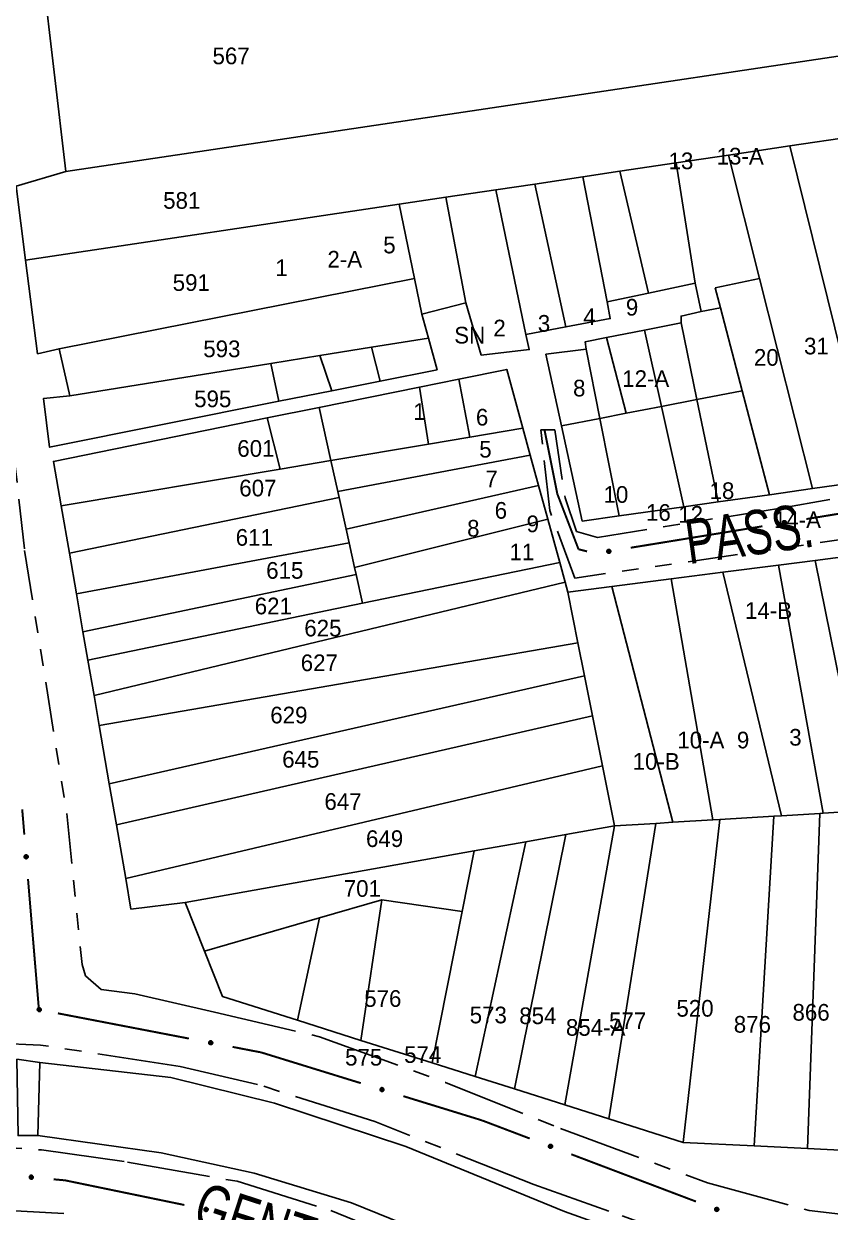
# Model space of a CAD drawing. Extents: x 203851 to 204958, y 4839055 to 4839989.
# Drawn here: x 204809.9 to 204882.5, y 4839160.5 to 4839267.4 of the extents above; entities that cross this region are included whole.
import ezdxf
from ezdxf.enums import TextEntityAlignment as Align

# ---------------------------------------------------------------- set-up
doc = ezdxf.new("R2010")
doc.units = 0
doc.header["$LTSCALE"] = 1.5
doc.header["$MEASUREMENT"] = 0
doc.linetypes.add('TRACO_13', pattern=[8, 5, -1, 1, -1])
doc.linetypes.add('TRACO_25', pattern=[8, 3, -1, 1, -1, 1, -1])
for name, color, linetype in [('CD_MALHA_LOTES', 7, 'CONTINUOUS'), ('HD-CANAIS', 7, 'CONTINUOUS'), ('RU-QUADRA', 210, 'CONTINUOUS'), ('SV-EIXO-RUA-N-PAV', 6, 'CONTINUOUS'), ('SV-PONTE-BUEIRO', 251, 'CONTINUOUS'), ('SV-RUA-NAO-PAV', 7, 'CONTINUOUS'), ('SV-TXT-RUA-N-PAV', 7, 'CONTINUOUS'), ('Th_NmrPort', 1, 'CONTINUOUS')]:
    doc.layers.add(name, color=color, linetype=linetype)
doc.styles.add('ARIAL', font='ARIAL.SHX')

msp = doc.modelspace()

# ---------------------------------------------------------------- linework, layer by layer
at = {"layer": 'CD_MALHA_LOTES', "linetype": 'Continuous', "flags": 128}
for points in [[(204813.72, 4839254.07), (204811.62, 4839271.99)], [(204889.25, 4839265.37), (204813.72, 4839254.07)], [(204878.85, 4839256.38), (204884.6, 4839257.24)], [(204868.64, 4839254.86), (204873.34, 4839255.56)], [(204873.34, 4839255.56), (204878.85, 4839256.38)], [(204876.13, 4839244.46), (204873.34, 4839255.56)], [(204886.29, 4839226.32), (204878.85, 4839256.38)], [(204863.57, 4839254.1), (204868.64, 4839254.86)], [(204870.35, 4839244.03), (204868.64, 4839254.86)], [(204810.1, 4839246.12), (204809.25, 4839252.76), (204813.72, 4839254.07)], [(204855.91, 4839252.95), (204860.25, 4839253.6)], [(204860.25, 4839253.6), (204863.57, 4839254.1)], [(204862.42, 4839242.37), (204860.25, 4839253.6)], [(204866.16, 4839243.15), (204863.57, 4839254.1)], [(204847.9, 4839251.76), (204852.4, 4839252.43)], [(204852.4, 4839252.43), (204855.91, 4839252.95)], [(204855.12, 4839239.43), (204852.4, 4839252.43)], [(204858.71, 4839240.1), (204855.91, 4839252.95)], [(204843.72, 4839251.14), (204847.9, 4839251.76)], [(204849.72, 4839242.27), (204847.9, 4839251.76)], [(204810.1, 4839246.12), (204843.72, 4839251.14)], [(204845.1, 4839244.45), (204843.72, 4839251.14)], [(204813.12, 4839238.14), (204811.18, 4839237.69), (204810.1, 4839246.12)], [(204813.12, 4839238.14), (204845.1, 4839244.45)], [(204845.75, 4839241.26), (204845.1, 4839244.45)], [(204870.35, 4839244.03), (204866.16, 4839243.15)], [(204870.89, 4839241.5), (204870.35, 4839244.03)], [(204872.16, 4839243.61), (204876.13, 4839244.46)], [(204880.9, 4839225.56), (204876.13, 4839244.46)], [(204866.16, 4839243.15), (204862.42, 4839242.37)], [(204872.63, 4839241.82), (204872.16, 4839243.61)], [(204849.72, 4839242.27), (204845.75, 4839241.26)], [(204855.12, 4839239.43), (204855.42, 4839238.07), (204851.1, 4839237.57), (204849.72, 4839242.27)], [(204862.42, 4839242.37), (204862.71, 4839240.85), (204858.71, 4839240.1)], [(204870.89, 4839241.5), (204872.63, 4839241.82)], [(204874.58, 4839234.35), (204872.63, 4839241.82)], [(204845.75, 4839241.26), (204846.34, 4839239.1)], [(204869.08, 4839240.47), (204869.08, 4839241.07), (204870.89, 4839241.5)], [(204858.71, 4839240.1), (204855.12, 4839239.43)], [(204862.38, 4839239.14), (204865.79, 4839239.82)], [(204865.79, 4839239.82), (204869.08, 4839240.47)], [(204867.32, 4839232.95), (204865.79, 4839239.82)], [(204870.51, 4839233.56), (204869.08, 4839240.47)], [(204841.23, 4839238.28), (204846.34, 4839239.1)], [(204846.34, 4839239.1), (204847.13, 4839236.25), (204842.01, 4839235.23)], [(204860.53, 4839238.1), (204860.44, 4839238.76), (204862.38, 4839239.14)], [(204864.13, 4839232.33), (204862.38, 4839239.14)], [(204814.08, 4839233.9), (204813.12, 4839238.14)], [(204832.16, 4839236.82), (204836.57, 4839237.53)], [(204836.57, 4839237.53), (204841.23, 4839238.28)], [(204837.67, 4839234.36), (204836.57, 4839237.53)], [(204842.01, 4839235.23), (204841.23, 4839238.28)], [(204858.32, 4839231.21), (204856.92, 4839237.65), (204860.53, 4839238.1)], [(204861.77, 4839231.87), (204860.53, 4839238.1)], [(204814.08, 4839233.9), (204832.16, 4839236.82)], [(204832.89, 4839233.41), (204832.16, 4839236.82)], [(204849.07, 4839235.4), (204853.4, 4839236.28), (204854.85, 4839230.99)], [(204842.01, 4839235.23), (204837.67, 4839234.36)], [(204845.53, 4839234.68), (204849.07, 4839235.4)], [(204850.07, 4839230.18), (204849.07, 4839235.4)], [(204837.67, 4839234.36), (204832.89, 4839233.41)], [(204836.52, 4839232.86), (204845.53, 4839234.68)], [(204846.35, 4839229.56), (204845.53, 4839234.68)], [(204870.51, 4839233.56), (204874.58, 4839234.35)], [(204877.03, 4839225.01), (204874.58, 4839234.35)], [(204832.89, 4839233.41), (204812.26, 4839229.28), (204811.71, 4839233.65), (204814.08, 4839233.9)], [(204867.32, 4839232.95), (204870.51, 4839233.56)], [(204872.41, 4839224.36), (204870.51, 4839233.56)], [(204831.85, 4839231.91), (204836.52, 4839232.86)], [(204837.58, 4839228.08), (204836.52, 4839232.86)], [(204861.77, 4839231.87), (204864.13, 4839232.33)], [(204867.32, 4839232.95), (204864.13, 4839232.33)], [(204869.33, 4839223.92), (204867.32, 4839232.95)], [(204831.85, 4839231.91), (204812.61, 4839228.01), (204813.3, 4839224)], [(204833, 4839227.32), (204831.85, 4839231.91)], [(204854.85, 4839230.99), (204850.07, 4839230.18)], [(204854.85, 4839230.99), (204855.51, 4839228.57)], [(204858.32, 4839231.21), (204861.77, 4839231.87)], [(204863.52, 4839223.1), (204860.19, 4839222.63), (204858.32, 4839231.21)], [(204863.52, 4839223.1), (204861.77, 4839231.87)], [(204850.07, 4839230.18), (204846.35, 4839229.56)], [(204837.58, 4839228.08), (204846.35, 4839229.56)], [(204837.58, 4839228.08), (204833, 4839227.32)], [(204838.2, 4839225.29), (204837.58, 4839228.08)], [(204838.2, 4839225.29), (204855.51, 4839228.57)], [(204855.51, 4839228.57), (204856.26, 4839225.85)], [(204813.3, 4839224), (204833, 4839227.32)], [(204838.95, 4839221.9), (204856.26, 4839225.85)], [(204856.26, 4839225.85), (204857.09, 4839222.8)], [(204880.9, 4839225.56), (204877.03, 4839225.01)], [(204886.29, 4839226.32), (204880.9, 4839225.56)], [(204814.04, 4839219.75), (204838.31, 4839224.77)], [(204838.31, 4839224.77), (204838.2, 4839225.29)], [(204838.95, 4839221.9), (204838.31, 4839224.77)], [(204877.03, 4839225.01), (204872.41, 4839224.36)], [(204813.3, 4839224), (204814.04, 4839219.75)], [(204869.33, 4839223.92), (204863.52, 4839223.1)], [(204872.41, 4839224.36), (204869.33, 4839223.92)], [(204839.71, 4839218.46), (204857.09, 4839222.8)], [(204857.09, 4839222.8), (204858.16, 4839218.91)], [(204839.22, 4839220.69), (204838.95, 4839221.9)], [(204814.67, 4839216.08), (204839.22, 4839220.69)], [(204839.71, 4839218.46), (204839.22, 4839220.69)], [(204814.67, 4839216.08), (204814.04, 4839219.75)], [(204881.14, 4839219.09), (204885.94, 4839219.71)], [(204839.85, 4839217.83), (204839.71, 4839218.46)], [(204858.16, 4839218.91), (204840.43, 4839215.24)], [(204858.16, 4839218.91), (204858.65, 4839217.13)], [(204868.18, 4839217.43), (204872.84, 4839218.03)], [(204872.84, 4839218.03), (204877.84, 4839218.67)], [(204878.11, 4839196.13), (204872.84, 4839218.03)], [(204877.84, 4839218.67), (204881.14, 4839219.09)], [(204881.87, 4839196.36), (204877.84, 4839218.67)], [(204885.7, 4839196.59), (204881.14, 4839219.09)], [(204815.26, 4839212.66), (204839.85, 4839217.83)], [(204816.26, 4839206.94), (204858.65, 4839217.13)], [(204840.43, 4839215.24), (204839.85, 4839217.83)], [(204858.65, 4839217.13), (204858.89, 4839216.24)], [(204862.84, 4839216.75), (204868.18, 4839217.43)], [(204871.93, 4839195.75), (204868.18, 4839217.43)], [(204815.26, 4839212.66), (204814.67, 4839216.08)], [(204858.89, 4839216.24), (204862.84, 4839216.75)], [(204859.8, 4839211.68), (204858.89, 4839216.24)], [(204868.34, 4839195.54), (204862.84, 4839216.75)], [(204815.71, 4839210.12), (204840.43, 4839215.24)], [(204815.71, 4839210.12), (204815.26, 4839212.66)], [(204816.72, 4839204.25), (204859.8, 4839211.68)], [(204860.39, 4839208.71), (204859.8, 4839211.68)], [(204816.26, 4839206.94), (204815.71, 4839210.12)], [(204817.63, 4839199.01), (204860.39, 4839208.71)], [(204861.1, 4839205.13), (204860.39, 4839208.71)], [(204816.72, 4839204.25), (204816.26, 4839206.94)], [(204817.63, 4839199.01), (204816.72, 4839204.25)], [(204818.27, 4839195.32), (204861.1, 4839205.13)], [(204862, 4839200.61), (204861.1, 4839205.13)], [(204819.11, 4839190.49), (204862, 4839200.61)], [(204863.08, 4839195.22), (204862, 4839200.61)], [(204818.27, 4839195.32), (204817.63, 4839199.01)], [(204871.93, 4839195.75), (204868.34, 4839195.54)], [(204869.27, 4839166.75), (204872.55, 4839195.79)], [(204872.55, 4839195.79), (204871.93, 4839195.75)], [(204872.55, 4839195.79), (204877.41, 4839196.09)], [(204875.65, 4839166.43), (204877.41, 4839196.09)], [(204877.41, 4839196.09), (204878.11, 4839196.13)], [(204878.11, 4839196.13), (204881.56, 4839196.34)], [(204880.44, 4839166.19), (204881.56, 4839196.34)], [(204881.56, 4839196.34), (204881.87, 4839196.36)], [(204881.87, 4839196.36), (204885.7, 4839196.59)], [(204819.11, 4839190.49), (204818.27, 4839195.32)], [(204858.62, 4839170.13), (204863.08, 4839195.22)], [(204858.7, 4839194.44), (204863.08, 4839195.22)], [(204862.58, 4839168.87), (204866.8, 4839195.44)], [(204866.8, 4839195.44), (204863.08, 4839195.22)], [(204866.8, 4839195.44), (204868.34, 4839195.54)], [(204850.46, 4839192.97), (204855.12, 4839193.8)], [(204850.56, 4839172.68), (204855.12, 4839193.8)], [(204854.08, 4839171.56), (204858.7, 4839194.44)], [(204855.12, 4839193.8), (204858.7, 4839194.44)], [(204824.45, 4839188.34), (204850.46, 4839192.97)], [(204849.37, 4839187.51), (204850.46, 4839192.97)], [(204824.45, 4839188.34), (204819.58, 4839187.74), (204819.11, 4839190.49)], [(204826.19, 4839183.95), (204824.45, 4839188.34)], [(204836.55, 4839186.94), (204842.16, 4839188.57)], [(204840.28, 4839175.93), (204842.16, 4839188.57)], [(204842.16, 4839188.57), (204849.37, 4839187.51)], [(204846.68, 4839173.91), (204849.37, 4839187.51)], [(204826.19, 4839183.95), (204836.55, 4839186.94)], [(204834.58, 4839177.74), (204836.55, 4839186.94)], [(204834.58, 4839177.74), (204827.81, 4839179.88), (204826.19, 4839183.95)], [(204840.28, 4839175.93), (204834.58, 4839177.74)], [(204846.68, 4839173.91), (204840.28, 4839175.93)], [(204850.56, 4839172.68), (204846.68, 4839173.91)], [(204854.08, 4839171.56), (204850.56, 4839172.68)], [(204858.62, 4839170.13), (204854.08, 4839171.56)], [(204862.58, 4839168.87), (204858.62, 4839170.13)], [(204869.27, 4839166.75), (204862.58, 4839168.87)], [(204875.65, 4839166.43), (204869.27, 4839166.75)], [(204880.44, 4839166.19), (204875.65, 4839166.43)], [(204886.35, 4839165.89), (204880.44, 4839166.19)]]:
    msp.add_lwpolyline(points, dxfattribs=at)
at = {"layer": 'HD-CANAIS', "linetype": 'Continuous'}
msp.add_polyline3d([(204946.84, 4839150.09, 4.22), (204946.91, 4839143.63, 4.22), (204919.18, 4839144.76, 4.22), (204893.28, 4839145.55, 4.22), (204882.08, 4839146.41, 4.22), (204872.86, 4839148.56, 4.22), (204863.79, 4839151.46, 4.22), (204839.43, 4839161.3, 4.22), (204830.66, 4839163.99, 4.22), (204822.31, 4839165.8, 4.22), (204811.21, 4839167.38, 4.1), (204811.39, 4839173.93, 4.09), (204823.18, 4839172.58, 4.09), (204832.51, 4839170.28, 4.09), (204844.3, 4839166.38, 4.09), (204858.59, 4839160.53, 4.09), (204871.79, 4839155.82, 4.09), (204881.15, 4839153.55, 4.09), (204889.34, 4839152.53, 4.09), (204897.69, 4839152.03, 4.09), (204926.33, 4839151.36, 4.09)], close=True, dxfattribs=at)
at = {"layer": 'RU-QUADRA', "linetype": 'Continuous', "flags": 128}
for points in [[(204886.29, 4839226.32), (204880.9, 4839225.56), (204877.03, 4839225.01), (204872.41, 4839224.36), (204869.33, 4839223.92), (204863.52, 4839223.1), (204860.19, 4839222.63), (204858.32, 4839231.21), (204856.92, 4839237.65), (204860.53, 4839238.1), (204860.44, 4839238.76), (204862.38, 4839239.14), (204865.79, 4839239.82), (204869.08, 4839240.47), (204869.08, 4839241.07), (204870.89, 4839241.5), (204870.35, 4839244.03), (204866.16, 4839243.15), (204862.42, 4839242.37), (204862.71, 4839240.85), (204858.71, 4839240.1), (204855.12, 4839239.43), (204855.42, 4839238.07), (204851.1, 4839237.57), (204849.72, 4839242.27), (204845.75, 4839241.26), (204846.34, 4839239.1), (204847.13, 4839236.25), (204842.01, 4839235.23), (204837.67, 4839234.36), (204832.89, 4839233.41), (204812.26, 4839229.28), (204811.71, 4839233.65), (204814.08, 4839233.9), (204813.12, 4839238.14), (204811.18, 4839237.69), (204810.1, 4839246.12), (204809.25, 4839252.76), (204813.72, 4839254.07), (204811.62, 4839271.99)], [(204886.35, 4839165.89), (204880.44, 4839166.19), (204875.65, 4839166.43), (204869.27, 4839166.75), (204862.58, 4839168.87), (204858.62, 4839170.13), (204854.08, 4839171.56), (204850.56, 4839172.68), (204846.68, 4839173.91), (204840.28, 4839175.93), (204834.58, 4839177.74), (204827.81, 4839179.88), (204826.19, 4839183.95), (204824.45, 4839188.34), (204819.58, 4839187.74), (204819.11, 4839190.49), (204818.27, 4839195.32), (204817.63, 4839199.01), (204816.72, 4839204.25), (204816.26, 4839206.94), (204815.71, 4839210.12), (204815.26, 4839212.66), (204814.67, 4839216.08), (204814.04, 4839219.75), (204813.3, 4839224), (204812.61, 4839228.01), (204831.85, 4839231.91), (204836.52, 4839232.86), (204845.53, 4839234.68), (204849.07, 4839235.4), (204853.4, 4839236.28), (204854.85, 4839230.99), (204855.51, 4839228.57), (204856.26, 4839225.85), (204857.09, 4839222.8), (204858.16, 4839218.91), (204858.65, 4839217.13), (204858.89, 4839216.24), (204862.84, 4839216.75), (204868.18, 4839217.43), (204872.84, 4839218.03), (204877.84, 4839218.67), (204881.14, 4839219.09), (204885.94, 4839219.71)]]:
    msp.add_lwpolyline(points, dxfattribs=at)
at = {"layer": 'SV-EIXO-RUA-N-PAV', "const_width": 0.18}
for points in [[(204856.79, 4839230.84), (204857.77, 4839225.94)], [(204857.77, 4839225.94), (204857.94, 4839225.09)], [(204857.94, 4839225.09), (204859.78, 4839220.29)], [(204880.35, 4839222.82), (204892.19, 4839224.75)], [(204864.55, 4839220.24), (204876.4, 4839222.17)], [(204859.78, 4839220.29), (204859.85, 4839220.1)], [(204859.85, 4839220.1), (204860.62, 4839219.91)], [(204809.8, 4839196.71), (204809.99, 4839194.44)], [(204810.32, 4839190.45), (204811.32, 4839178.49)], [(204813.01, 4839178.36), (204824.8, 4839176.09)], [(204828.73, 4839175.34), (204830.69, 4839174.96)], [(204830.69, 4839174.96), (204831.28, 4839174.85)], [(204831.28, 4839174.85), (204840.26, 4839172.08)], [(204844.09, 4839170.91), (204850.78, 4839168.85)], [(204850.78, 4839168.85), (204851.22, 4839168.71)], [(204851.22, 4839168.71), (204855.46, 4839167.1)], [(204859.2, 4839165.68), (204870.42, 4839161.43)], [(204812.62, 4839163.43), (204813.61, 4839163.34)], [(204813.61, 4839163.34), (204813.64, 4839163.34)], [(204813.64, 4839163.34), (204824.39, 4839161.12)]]:
    msp.add_lwpolyline(points, dxfattribs=at)
at = {"layer": 'SV-EIXO-RUA-N-PAV'}
for points in [[(204878.21, 4839222.58), (204878.24, 4839222.62), (204878.27, 4839222.65), (204878.31, 4839222.67), (204878.34, 4839222.67), (204878.37, 4839222.67), (204878.41, 4839222.67), (204878.45, 4839222.66), (204878.49, 4839222.63), (204878.52, 4839222.59), (204878.54, 4839222.56), (204878.54, 4839222.53), (204878.55, 4839222.49), (204878.54, 4839222.45), (204878.52, 4839222.41), (204878.5, 4839222.37), (204878.46, 4839222.35), (204878.43, 4839222.33), (204878.4, 4839222.32), (204878.36, 4839222.32), (204878.32, 4839222.33), (204878.29, 4839222.34), (204878.25, 4839222.37), (204878.22, 4839222.4), (204878.2, 4839222.43), (204878.2, 4839222.47), (204878.19, 4839222.5), (204878.2, 4839222.54), (204878.21, 4839222.58)], [(204862.42, 4839220), (204862.45, 4839220.04), (204862.48, 4839220.07), (204862.52, 4839220.09), (204862.55, 4839220.09), (204862.58, 4839220.09), (204862.62, 4839220.09), (204862.66, 4839220.08), (204862.7, 4839220.05), (204862.73, 4839220.01), (204862.74, 4839219.98), (204862.75, 4839219.95), (204862.76, 4839219.91), (204862.75, 4839219.87), (204862.73, 4839219.83), (204862.71, 4839219.79), (204862.67, 4839219.77), (204862.64, 4839219.75), (204862.61, 4839219.74), (204862.57, 4839219.74), (204862.53, 4839219.75), (204862.49, 4839219.76), (204862.46, 4839219.79), (204862.43, 4839219.82), (204862.41, 4839219.85), (204862.4, 4839219.89), (204862.4, 4839219.92), (204862.4, 4839219.96), (204862.42, 4839220)], [(204810.25, 4839192.6), (204810.29, 4839192.57), (204810.32, 4839192.53), (204810.33, 4839192.5), (204810.34, 4839192.46), (204810.34, 4839192.43), (204810.33, 4839192.39), (204810.31, 4839192.35), (204810.28, 4839192.32), (204810.24, 4839192.29), (204810.21, 4839192.28), (204810.17, 4839192.27), (204810.14, 4839192.27), (204810.1, 4839192.28), (204810.07, 4839192.3), (204810.03, 4839192.33), (204810, 4839192.36), (204809.99, 4839192.4), (204809.98, 4839192.43), (204809.98, 4839192.47), (204809.99, 4839192.5), (204810.01, 4839192.54), (204810.04, 4839192.58), (204810.08, 4839192.6), (204810.11, 4839192.62), (204810.15, 4839192.62), (204810.18, 4839192.62), (204810.22, 4839192.62), (204810.25, 4839192.6)], [(204811.22, 4839178.82), (204811.26, 4839178.84), (204811.3, 4839178.86), (204811.34, 4839178.86), (204811.37, 4839178.86), (204811.41, 4839178.85), (204811.44, 4839178.83), (204811.47, 4839178.8), (204811.5, 4839178.76), (204811.51, 4839178.72), (204811.52, 4839178.69), (204811.51, 4839178.65), (204811.5, 4839178.62), (204811.48, 4839178.58), (204811.46, 4839178.55), (204811.42, 4839178.52), (204811.38, 4839178.51), (204811.34, 4839178.51), (204811.3, 4839178.51), (204811.27, 4839178.52), (204811.24, 4839178.54), (204811.21, 4839178.57), (204811.18, 4839178.61), (204811.16, 4839178.65), (204811.16, 4839178.68), (204811.17, 4839178.72), (204811.17, 4839178.75), (204811.19, 4839178.78), (204811.22, 4839178.82)], [(204826.64, 4839175.85), (204826.68, 4839175.88), (204826.72, 4839175.9), (204826.76, 4839175.9), (204826.79, 4839175.89), (204826.83, 4839175.89), (204826.86, 4839175.87), (204826.89, 4839175.84), (204826.92, 4839175.8), (204826.93, 4839175.76), (204826.94, 4839175.72), (204826.94, 4839175.69), (204826.93, 4839175.65), (204826.91, 4839175.62), (204826.88, 4839175.59), (204826.84, 4839175.56), (204826.8, 4839175.55), (204826.76, 4839175.54), (204826.73, 4839175.55), (204826.69, 4839175.56), (204826.66, 4839175.58), (204826.63, 4839175.6), (204826.6, 4839175.64), (204826.59, 4839175.68), (204826.58, 4839175.72), (204826.59, 4839175.75), (204826.6, 4839175.79), (204826.61, 4839175.82), (204826.64, 4839175.85)], [(204842.07, 4839171.64), (204842.11, 4839171.67), (204842.16, 4839171.68), (204842.19, 4839171.68), (204842.23, 4839171.67), (204842.26, 4839171.65), (204842.29, 4839171.63), (204842.32, 4839171.6), (204842.34, 4839171.56), (204842.35, 4839171.52), (204842.35, 4839171.48), (204842.34, 4839171.45), (204842.33, 4839171.41), (204842.31, 4839171.38), (204842.28, 4839171.36), (204842.23, 4839171.33), (204842.19, 4839171.32), (204842.16, 4839171.32), (204842.12, 4839171.33), (204842.09, 4839171.34), (204842.06, 4839171.36), (204842.03, 4839171.4), (204842.01, 4839171.44), (204842, 4839171.48), (204842, 4839171.52), (204842.01, 4839171.55), (204842.02, 4839171.58), (204842.04, 4839171.61), (204842.07, 4839171.64)], [(204857.24, 4839166.55), (204857.28, 4839166.57), (204857.32, 4839166.57), (204857.36, 4839166.57), (204857.39, 4839166.56), (204857.42, 4839166.55), (204857.45, 4839166.52), (204857.48, 4839166.49), (204857.5, 4839166.45), (204857.51, 4839166.4), (204857.51, 4839166.37), (204857.5, 4839166.33), (204857.48, 4839166.3), (204857.46, 4839166.27), (204857.42, 4839166.25), (204857.38, 4839166.23), (204857.34, 4839166.22), (204857.3, 4839166.22), (204857.27, 4839166.23), (204857.23, 4839166.25), (204857.21, 4839166.27), (204857.18, 4839166.3), (204857.16, 4839166.35), (204857.15, 4839166.39), (204857.16, 4839166.42), (204857.17, 4839166.46), (204857.18, 4839166.49), (204857.2, 4839166.52), (204857.24, 4839166.55)], [(204810.49, 4839163.74), (204810.53, 4839163.77), (204810.57, 4839163.79), (204810.6, 4839163.8), (204810.64, 4839163.79), (204810.67, 4839163.79), (204810.71, 4839163.77), (204810.74, 4839163.75), (204810.77, 4839163.71), (204810.79, 4839163.67), (204810.8, 4839163.64), (204810.8, 4839163.6), (204810.79, 4839163.57), (204810.78, 4839163.53), (204810.75, 4839163.5), (204810.72, 4839163.47), (204810.68, 4839163.45), (204810.64, 4839163.44), (204810.61, 4839163.44), (204810.57, 4839163.45), (204810.54, 4839163.46), (204810.5, 4839163.49), (204810.47, 4839163.52), (204810.45, 4839163.56), (204810.45, 4839163.6), (204810.45, 4839163.63), (204810.45, 4839163.67), (204810.47, 4839163.7), (204810.49, 4839163.74)], [(204826.23, 4839160.85), (204826.27, 4839160.88), (204826.31, 4839160.89), (204826.34, 4839160.9), (204826.38, 4839160.89), (204826.41, 4839160.88), (204826.44, 4839160.86), (204826.47, 4839160.83), (204826.5, 4839160.79), (204826.52, 4839160.75), (204826.52, 4839160.72), (204826.52, 4839160.68), (204826.51, 4839160.65), (204826.49, 4839160.61), (204826.46, 4839160.58), (204826.42, 4839160.56), (204826.38, 4839160.54), (204826.34, 4839160.54), (204826.31, 4839160.54), (204826.27, 4839160.55), (204826.24, 4839160.57), (204826.21, 4839160.6), (204826.18, 4839160.64), (204826.17, 4839160.68), (204826.17, 4839160.72), (204826.17, 4839160.75), (204826.18, 4839160.79), (204826.2, 4839160.82), (204826.23, 4839160.85)], [(204872.2, 4839160.87), (204872.24, 4839160.89), (204872.28, 4839160.9), (204872.32, 4839160.9), (204872.35, 4839160.89), (204872.38, 4839160.87), (204872.41, 4839160.85), (204872.44, 4839160.82), (204872.46, 4839160.77), (204872.47, 4839160.73), (204872.47, 4839160.69), (204872.46, 4839160.66), (204872.44, 4839160.63), (204872.42, 4839160.6), (204872.38, 4839160.57), (204872.34, 4839160.55), (204872.3, 4839160.54), (204872.26, 4839160.55), (204872.23, 4839160.56), (204872.19, 4839160.57), (204872.17, 4839160.59), (204872.14, 4839160.63), (204872.12, 4839160.67), (204872.11, 4839160.71), (204872.12, 4839160.75), (204872.13, 4839160.78), (204872.14, 4839160.82), (204872.16, 4839160.85), (204872.2, 4839160.87)]]:
    msp.add_lwpolyline(points, close=True, dxfattribs=at)
for points in [[(204878.19, 4839222.5), (204878.52, 4839222.59)], [(204878.2, 4839222.56), (204878.47, 4839222.64)], [(204878.2, 4839222.54), (204878.49, 4839222.63)], [(204878.2, 4839222.52), (204878.5, 4839222.61)], [(204878.2, 4839222.49), (204878.52, 4839222.58)], [(204878.2, 4839222.47), (204878.54, 4839222.56)], [(204878.2, 4839222.45), (204878.54, 4839222.54)], [(204878.2, 4839222.43), (204878.54, 4839222.53)], [(204878.21, 4839222.58), (204878.45, 4839222.66)], [(204878.21, 4839222.42), (204878.54, 4839222.51)], [(204878.22, 4839222.4), (204878.55, 4839222.49)], [(204878.23, 4839222.6), (204878.42, 4839222.66)], [(204878.23, 4839222.39), (204878.54, 4839222.47)], [(204878.24, 4839222.62), (204878.41, 4839222.67)], [(204878.25, 4839222.37), (204878.54, 4839222.45)], [(204878.26, 4839222.64), (204878.38, 4839222.67)], [(204878.27, 4839222.65), (204878.37, 4839222.67)], [(204878.27, 4839222.36), (204878.53, 4839222.43)], [(204878.29, 4839222.34), (204878.52, 4839222.41)], [(204878.31, 4839222.34), (204878.5, 4839222.39)], [(204878.32, 4839222.33), (204878.5, 4839222.37)], [(204878.35, 4839222.32), (204878.47, 4839222.36)], [(204878.36, 4839222.32), (204878.46, 4839222.35)], [(204862.4, 4839219.96), (204862.7, 4839220.05)], [(204862.4, 4839219.92), (204862.73, 4839220.01)], [(204862.4, 4839219.89), (204862.74, 4839219.98)], [(204862.41, 4839219.98), (204862.68, 4839220.06)], [(204862.41, 4839219.94), (204862.71, 4839220.03)], [(204862.41, 4839219.91), (204862.73, 4839220)], [(204862.41, 4839219.87), (204862.75, 4839219.96)], [(204862.41, 4839219.85), (204862.75, 4839219.95)], [(204862.42, 4839220), (204862.66, 4839220.08)], [(204862.42, 4839219.84), (204862.75, 4839219.93)], [(204862.43, 4839219.82), (204862.76, 4839219.91)], [(204862.44, 4839220.02), (204862.63, 4839220.08)], [(204862.44, 4839219.81), (204862.75, 4839219.89)], [(204862.45, 4839220.04), (204862.62, 4839220.09)], [(204862.46, 4839219.79), (204862.75, 4839219.87)], [(204862.47, 4839220.06), (204862.59, 4839220.09)], [(204862.48, 4839220.07), (204862.58, 4839220.09)], [(204862.48, 4839219.78), (204862.74, 4839219.85)], [(204862.49, 4839219.76), (204862.73, 4839219.83)], [(204862.52, 4839219.76), (204862.71, 4839219.81)], [(204862.53, 4839219.75), (204862.71, 4839219.79)], [(204862.56, 4839219.74), (204862.68, 4839219.78)], [(204862.57, 4839219.74), (204862.67, 4839219.77)], [(204809.98, 4839192.47), (204810, 4839192.36)], [(204809.99, 4839192.5), (204810.03, 4839192.33)], [(204809.99, 4839192.48), (204810.01, 4839192.35)], [(204810, 4839192.52), (204810.05, 4839192.32)], [(204810.01, 4839192.54), (204810.07, 4839192.3)], [(204810.03, 4839192.56), (204810.08, 4839192.29)], [(204810.04, 4839192.58), (204810.1, 4839192.28)], [(204810.06, 4839192.59), (204810.12, 4839192.28)], [(204810.08, 4839192.6), (204810.14, 4839192.27)], [(204810.09, 4839192.61), (204810.16, 4839192.27)], [(204810.11, 4839192.62), (204810.17, 4839192.27)], [(204810.13, 4839192.62), (204810.19, 4839192.27)], [(204810.15, 4839192.62), (204810.21, 4839192.28)], [(204810.16, 4839192.62), (204810.23, 4839192.29)], [(204810.18, 4839192.62), (204810.24, 4839192.29)], [(204810.2, 4839192.61), (204810.26, 4839192.31)], [(204810.22, 4839192.62), (204810.28, 4839192.32)], [(204810.23, 4839192.61), (204810.29, 4839192.34)], [(204810.25, 4839192.6), (204810.31, 4839192.35)], [(204810.27, 4839192.58), (204810.32, 4839192.38)], [(204810.29, 4839192.57), (204810.33, 4839192.39)], [(204810.31, 4839192.55), (204810.33, 4839192.42)], [(204810.32, 4839192.53), (204810.34, 4839192.43)], [(204811.16, 4839178.68), (204811.51, 4839178.65)], [(204811.16, 4839178.65), (204811.5, 4839178.62)], [(204811.17, 4839178.75), (204811.51, 4839178.72)], [(204811.17, 4839178.73), (204811.51, 4839178.71)], [(204811.17, 4839178.72), (204811.52, 4839178.69)], [(204811.17, 4839178.7), (204811.51, 4839178.67)], [(204811.17, 4839178.66), (204811.5, 4839178.63)], [(204811.17, 4839178.62), (204811.49, 4839178.6)], [(204811.18, 4839178.61), (204811.48, 4839178.58)], [(204811.19, 4839178.78), (204811.5, 4839178.76)], [(204811.19, 4839178.77), (204811.5, 4839178.74)], [(204811.2, 4839178.59), (204811.47, 4839178.57)], [(204811.21, 4839178.8), (204811.48, 4839178.78)], [(204811.21, 4839178.57), (204811.46, 4839178.55)], [(204811.22, 4839178.82), (204811.47, 4839178.8)], [(204811.23, 4839178.55), (204811.43, 4839178.54)], [(204811.24, 4839178.83), (204811.45, 4839178.82)], [(204811.24, 4839178.54), (204811.42, 4839178.52)], [(204811.26, 4839178.84), (204811.44, 4839178.83)], [(204811.26, 4839178.53), (204811.39, 4839178.52)], [(204811.27, 4839178.52), (204811.38, 4839178.51)], [(204811.28, 4839178.85), (204811.41, 4839178.84)], [(204811.3, 4839178.86), (204811.41, 4839178.85)], [(204826.58, 4839175.72), (204826.94, 4839175.69)], [(204826.59, 4839175.75), (204826.94, 4839175.72)], [(204826.59, 4839175.74), (204826.94, 4839175.7)], [(204826.59, 4839175.7), (204826.93, 4839175.67)], [(204826.59, 4839175.68), (204826.93, 4839175.65)], [(204826.6, 4839175.79), (204826.93, 4839175.76)], [(204826.6, 4839175.77), (204826.93, 4839175.74)], [(204826.6, 4839175.66), (204826.91, 4839175.64)], [(204826.6, 4839175.64), (204826.91, 4839175.62)], [(204826.61, 4839175.82), (204826.92, 4839175.8)], [(204826.61, 4839175.8), (204826.92, 4839175.78)], [(204826.62, 4839175.62), (204826.89, 4839175.61)], [(204826.63, 4839175.84), (204826.9, 4839175.82)], [(204826.63, 4839175.6), (204826.88, 4839175.59)], [(204826.64, 4839175.85), (204826.89, 4839175.84)], [(204826.65, 4839175.59), (204826.85, 4839175.58)], [(204826.66, 4839175.58), (204826.84, 4839175.56)], [(204826.67, 4839175.87), (204826.87, 4839175.86)], [(204826.68, 4839175.88), (204826.86, 4839175.87)], [(204826.68, 4839175.57), (204826.81, 4839175.56)], [(204826.69, 4839175.56), (204826.8, 4839175.55)], [(204826.71, 4839175.89), (204826.84, 4839175.88)], [(204826.72, 4839175.9), (204826.83, 4839175.89)], [(204842, 4839171.53), (204842.35, 4839171.46)], [(204842, 4839171.52), (204842.34, 4839171.45)], [(204842, 4839171.5), (204842.33, 4839171.43)], [(204842, 4839171.48), (204842.33, 4839171.41)], [(204842, 4839171.46), (204842.31, 4839171.4)], [(204842.01, 4839171.55), (204842.35, 4839171.48)], [(204842.01, 4839171.44), (204842.31, 4839171.38)], [(204842.02, 4839171.58), (204842.35, 4839171.52)], [(204842.02, 4839171.57), (204842.35, 4839171.5)], [(204842.02, 4839171.42), (204842.29, 4839171.37)], [(204842.03, 4839171.6), (204842.34, 4839171.54)], [(204842.03, 4839171.4), (204842.28, 4839171.36)], [(204842.04, 4839171.61), (204842.34, 4839171.56)], [(204842.05, 4839171.63), (204842.33, 4839171.58)], [(204842.05, 4839171.38), (204842.25, 4839171.35)], [(204842.06, 4839171.36), (204842.23, 4839171.33)], [(204842.07, 4839171.64), (204842.32, 4839171.6)], [(204842.08, 4839171.35), (204842.21, 4839171.33)], [(204842.09, 4839171.65), (204842.3, 4839171.62)], [(204842.09, 4839171.34), (204842.19, 4839171.32)], [(204842.11, 4839171.67), (204842.29, 4839171.63)], [(204842.14, 4839171.67), (204842.26, 4839171.65)], [(204842.16, 4839171.68), (204842.26, 4839171.65)], [(204857.15, 4839166.39), (204857.48, 4839166.3)], [(204857.16, 4839166.44), (204857.5, 4839166.35)], [(204857.16, 4839166.42), (204857.5, 4839166.33)], [(204857.16, 4839166.4), (204857.49, 4839166.32)], [(204857.16, 4839166.37), (204857.46, 4839166.29)], [(204857.16, 4839166.35), (204857.46, 4839166.27)], [(204857.17, 4839166.46), (204857.51, 4839166.37)], [(204857.17, 4839166.32), (204857.44, 4839166.26)], [(204857.18, 4839166.49), (204857.51, 4839166.4)], [(204857.18, 4839166.47), (204857.5, 4839166.39)], [(204857.18, 4839166.3), (204857.42, 4839166.25)], [(204857.2, 4839166.52), (204857.5, 4839166.45)], [(204857.2, 4839166.5), (204857.5, 4839166.43)], [(204857.2, 4839166.29), (204857.39, 4839166.24)], [(204857.21, 4839166.27), (204857.38, 4839166.23)], [(204857.22, 4839166.53), (204857.49, 4839166.47)], [(204857.23, 4839166.26), (204857.35, 4839166.22)], [(204857.23, 4839166.25), (204857.34, 4839166.22)], [(204857.24, 4839166.55), (204857.48, 4839166.49)], [(204857.26, 4839166.56), (204857.46, 4839166.51)], [(204857.28, 4839166.57), (204857.45, 4839166.52)], [(204857.3, 4839166.57), (204857.43, 4839166.54)], [(204857.32, 4839166.57), (204857.42, 4839166.55)], [(204810.45, 4839163.67), (204810.79, 4839163.67)], [(204810.45, 4839163.65), (204810.79, 4839163.66)], [(204810.45, 4839163.63), (204810.8, 4839163.64)], [(204810.45, 4839163.61), (204810.8, 4839163.62)], [(204810.45, 4839163.6), (204810.8, 4839163.6)], [(204810.45, 4839163.58), (204810.79, 4839163.58)], [(204810.45, 4839163.56), (204810.79, 4839163.57)], [(204810.46, 4839163.68), (204810.78, 4839163.69)], [(204810.47, 4839163.7), (204810.77, 4839163.71)], [(204810.47, 4839163.54), (204810.78, 4839163.55)], [(204810.47, 4839163.52), (204810.78, 4839163.53)], [(204810.48, 4839163.72), (204810.75, 4839163.73)], [(204810.49, 4839163.74), (204810.74, 4839163.75)], [(204810.49, 4839163.51), (204810.76, 4839163.52)], [(204810.51, 4839163.75), (204810.72, 4839163.76)], [(204810.53, 4839163.77), (204810.71, 4839163.77)], [(204810.55, 4839163.78), (204810.68, 4839163.78)], [(204810.57, 4839163.79), (204810.67, 4839163.79)], [(204810.5, 4839163.49), (204810.75, 4839163.5)], [(204810.53, 4839163.48), (204810.73, 4839163.48)], [(204810.54, 4839163.46), (204810.72, 4839163.47)], [(204810.56, 4839163.46), (204810.69, 4839163.46)], [(204810.57, 4839163.45), (204810.68, 4839163.45)], [(204826.17, 4839160.75), (204826.52, 4839160.72)], [(204826.17, 4839160.73), (204826.52, 4839160.7)], [(204826.17, 4839160.72), (204826.52, 4839160.68)], [(204826.17, 4839160.7), (204826.51, 4839160.66)], [(204826.17, 4839160.68), (204826.51, 4839160.65)], [(204826.18, 4839160.79), (204826.52, 4839160.75)], [(204826.18, 4839160.77), (204826.51, 4839160.74)], [(204826.18, 4839160.66), (204826.49, 4839160.63)], [(204826.18, 4839160.64), (204826.49, 4839160.61)], [(204826.19, 4839160.8), (204826.5, 4839160.77)], [(204826.2, 4839160.82), (204826.5, 4839160.79)], [(204826.2, 4839160.62), (204826.47, 4839160.6)], [(204826.21, 4839160.83), (204826.48, 4839160.81)], [(204826.21, 4839160.6), (204826.46, 4839160.58)], [(204826.23, 4839160.85), (204826.47, 4839160.83)], [(204826.23, 4839160.59), (204826.43, 4839160.57)], [(204826.24, 4839160.57), (204826.42, 4839160.56)], [(204826.25, 4839160.86), (204826.45, 4839160.85)], [(204826.26, 4839160.56), (204826.39, 4839160.55)], [(204826.27, 4839160.88), (204826.44, 4839160.86)], [(204826.27, 4839160.55), (204826.38, 4839160.54)], [(204826.29, 4839160.89), (204826.42, 4839160.87)], [(204826.31, 4839160.89), (204826.41, 4839160.88)], [(204872.11, 4839160.71), (204872.44, 4839160.63)], [(204872.12, 4839160.77), (204872.46, 4839160.67)], [(204872.12, 4839160.75), (204872.46, 4839160.66)], [(204872.12, 4839160.73), (204872.45, 4839160.64)], [(204872.12, 4839160.69), (204872.42, 4839160.61)], [(204872.12, 4839160.67), (204872.42, 4839160.6)], [(204872.13, 4839160.78), (204872.47, 4839160.69)], [(204872.13, 4839160.65), (204872.4, 4839160.59)], [(204872.14, 4839160.82), (204872.47, 4839160.73)], [(204872.14, 4839160.8), (204872.46, 4839160.71)], [(204872.14, 4839160.63), (204872.38, 4839160.57)], [(204872.16, 4839160.85), (204872.46, 4839160.77)], [(204872.16, 4839160.83), (204872.46, 4839160.75)], [(204872.16, 4839160.61), (204872.35, 4839160.56)], [(204872.17, 4839160.59), (204872.34, 4839160.55)], [(204872.18, 4839160.86), (204872.45, 4839160.79)], [(204872.18, 4839160.58), (204872.31, 4839160.55)], [(204872.19, 4839160.57), (204872.3, 4839160.54)], [(204872.2, 4839160.87), (204872.44, 4839160.82)], [(204872.22, 4839160.88), (204872.42, 4839160.84)], [(204872.24, 4839160.89), (204872.41, 4839160.85)], [(204872.26, 4839160.9), (204872.39, 4839160.86)], [(204872.28, 4839160.9), (204872.38, 4839160.87)]]:
    msp.add_lwpolyline(points, dxfattribs=at)
at = {"layer": 'SV-PONTE-BUEIRO', "linetype": 'Continuous'}
msp.add_polyline3d([(204809.32, 4839174.24, 4.09), (204809.43, 4839167.36, 4.09), (204811.21, 4839167.38, 4.1), (204811.39, 4839173.93, 4.09)], close=True, dxfattribs=at)
at = {"layer": 'SV-RUA-NAO-PAV', "linetype": 'TRACO_25'}
for points in [[(204945.15, 4839159.05, 3.3), (204945.53, 4839162.13, 3.3), (204945.1, 4839167.28, 3.2), (204943.94, 4839178.1, 3.4), (204943.94, 4839199.53, 2.94), (204943.65, 4839209.15, 3.22), (204942.09, 4839222.56, 3.17), (204940.86, 4839228.48, 3.18), (204939.53, 4839228.64, 3.18), (204897.91, 4839223.06, 2.97), (204859.51, 4839217.51, 3.1), (204857.26, 4839223.6, 3.1), (204856.47, 4839230.85, 3.22), (204857.72, 4839230.84, 3.22), (204858.64, 4839224.72, 3.22), (204859.67, 4839221.7, 3.22), (204861.55, 4839221.16, 3.22), (204878.04, 4839223.81, 3.22), (204899.44, 4839227.54, 3.14), (204922.74, 4839229.51, 2.98), (204939.56, 4839231.68, 3.16), (204940.31, 4839232.87, 3.18), (204938.85, 4839259.52, 3.44), (204938.72, 4839284.93, 3.22)], [(204800.27, 4839270.09, 3.09), (204804.7, 4839253.61, 2.95), (204808.18, 4839236.53, 2.94), (204810.01, 4839219.99, 2.95), (204813.81, 4839196.32, 2.65), (204815.19, 4839182.74, 3.2), (204815.5, 4839181.72, 3.2)]]:
    msp.add_polyline3d(points, dxfattribs=at)
at = {"layer": 'SV-RUA-NAO-PAV', "linetype": 'TRACO_13'}
for points in [[(204815.5, 4839181.72, 3.22), (204816.9, 4839180.51, 3.22), (204819.92, 4839180.1, 3.22), (204827.09, 4839178.45, 3.22), (204836.56, 4839176.25, 3.22), (204847.87, 4839172.14, 3.22), (204858.24, 4839167.99, 3.29), (204871.46, 4839163.11, 3.23), (204880.61, 4839160.63, 3.36), (204886.37, 4839159.95, 3.36), (204893.6, 4839159.36, 3.36), (204921.85, 4839158.42, 3.51), (204943.61, 4839157.66, 3.51), (204945.15, 4839159.05, 3.51)], [(204948.19, 4839151.14, 3.53), (204919.88, 4839152.74, 3.53), (204891.3, 4839153.71, 3.47), (204883.59, 4839154.37, 3.47), (204873.64, 4839156.53, 3.47), (204862.59, 4839160.57, 3.47), (204855.82, 4839162.96, 3.47), (204841.54, 4839168.62, 3.35), (204830.98, 4839171.97, 3.35), (204824.02, 4839173.59, 3.35), (204811.46, 4839175.5, 3.45), (204798.5, 4839176.08, 3.45)], [(204799.28, 4839166.88, 3.31), (204811.55, 4839166.07, 3.31), (204819.26, 4839164.98, 3.32), (204829.13, 4839163.25, 3.32), (204837.58, 4839160.62, 3.32), (204857.22, 4839152.64, 3.49), (204868.63, 4839148.55, 3.44), (204877.47, 4839146.11, 3.36), (204885.37, 4839144.91, 3.39), (204895.05, 4839144.16, 3.4), (204903.65, 4839143.98, 3.61), (204933.15, 4839143.15, 3.63), (204948.48, 4839142.44, 3.6)], [(204682.06, 4839163.69, 3.2), (204695.89, 4839164.06, 3.26), (204722.61, 4839164.85, 3.27), (204760.39, 4839163.64, 3.27), (204806.05, 4839160.76, 3.29), (204814.73, 4839160.3, 3.29)]]:
    msp.add_polyline3d(points, dxfattribs=at)

# ---------------------------------------------------------------- texts
at = {"layer": 'SV-TXT-RUA-N-PAV', "style": 'ARIAL', "width": 0.7}
for s, rotation, p in [('PASS.', 8, (204869.78, 4839218.76)), ('GENTIL', 342, (204824.98, 4839159.42))]:
    msp.add_text(s, height=4, rotation=rotation, dxfattribs=at).set_placement(p)
at = {"layer": 'Th_NmrPort', "color": 1}
for s, p in [('567', (204826.92, 4839264.48)), ('13', (204867.95, 4839255.04)), ('13-A', (204872.28, 4839255.46)), ('581', (204822.48, 4839251.48)), ('5', (204842.28, 4839247.47)), ('2-A', (204837.26, 4839246.19)), ('1', (204832.57, 4839245.42)), ('591', (204823.34, 4839244.09)), ('9', (204864.11, 4839241.87)), ('4', (204860.28, 4839241.02)), ('2', (204852.19, 4839240)), ('3', (204856.19, 4839240.42)), ('SN', (204848.67, 4839239.36)), ('593', (204826.09, 4839238.13)), ('31', (204880.14, 4839238.38)), ('20', (204875.63, 4839237.36)), ('12-A', (204863.78, 4839235.45)), ('8', (204859.36, 4839234.6)), ('595', (204825.27, 4839233.63)), ('1', (204844.98, 4839232.49)), ('6', (204850.62, 4839231.98)), ('601', (204829.15, 4839229.17)), ('5', (204850.92, 4839229.1)), ('7', (204851.47, 4839226.43)), ('607', (204829.33, 4839225.61)), ('10', (204862.1, 4839225.03)), ('18', (204871.64, 4839225.37)), ('6', (204852.31, 4839223.6)), ('16', (204865.92, 4839223.41)), ('12', (204868.83, 4839223.24)), ('14-A', (204877.43, 4839222.75)), ('8', (204849.83, 4839221.99)), ('9', (204855.18, 4839222.39)), ('611', (204829.01, 4839221.17)), ('11', (204853.64, 4839219.86)), ('615', (204831.75, 4839218.2)), ('621', (204830.72, 4839215)), ('14-B', (204874.83, 4839214.59)), ('625', (204835.18, 4839213.01)), ('627', (204834.86, 4839209.89)), ('629', (204832.12, 4839205.19)), ('10-A', (204868.74, 4839202.94)), ('9', (204874.1, 4839202.94)), ('3', (204878.81, 4839203.19)), ('645', (204833.19, 4839201.21)), ('10-B', (204864.72, 4839201.02)), ('647', (204836.99, 4839197.41)), ('649', (204840.73, 4839194.07)), ('701', (204838.73, 4839189.59)), ('576', (204840.57, 4839179.69)), ('520', (204868.66, 4839178.81)), ('573', (204850.06, 4839178.21)), ('854', (204854.52, 4839178.14)), ('866', (204879.1, 4839178.45)), ('854-A', (204858.72, 4839177.09)), ('577', (204862.6, 4839177.69)), ('876', (204873.82, 4839177.37)), ('574', (204844.16, 4839174.65)), ('575', (204838.85, 4839174.41))]:
    msp.add_text(s, height=1.5, dxfattribs=at).set_placement(p, align=Align.MIDDLE_LEFT)

doc.saveas('drawing.dxf')
